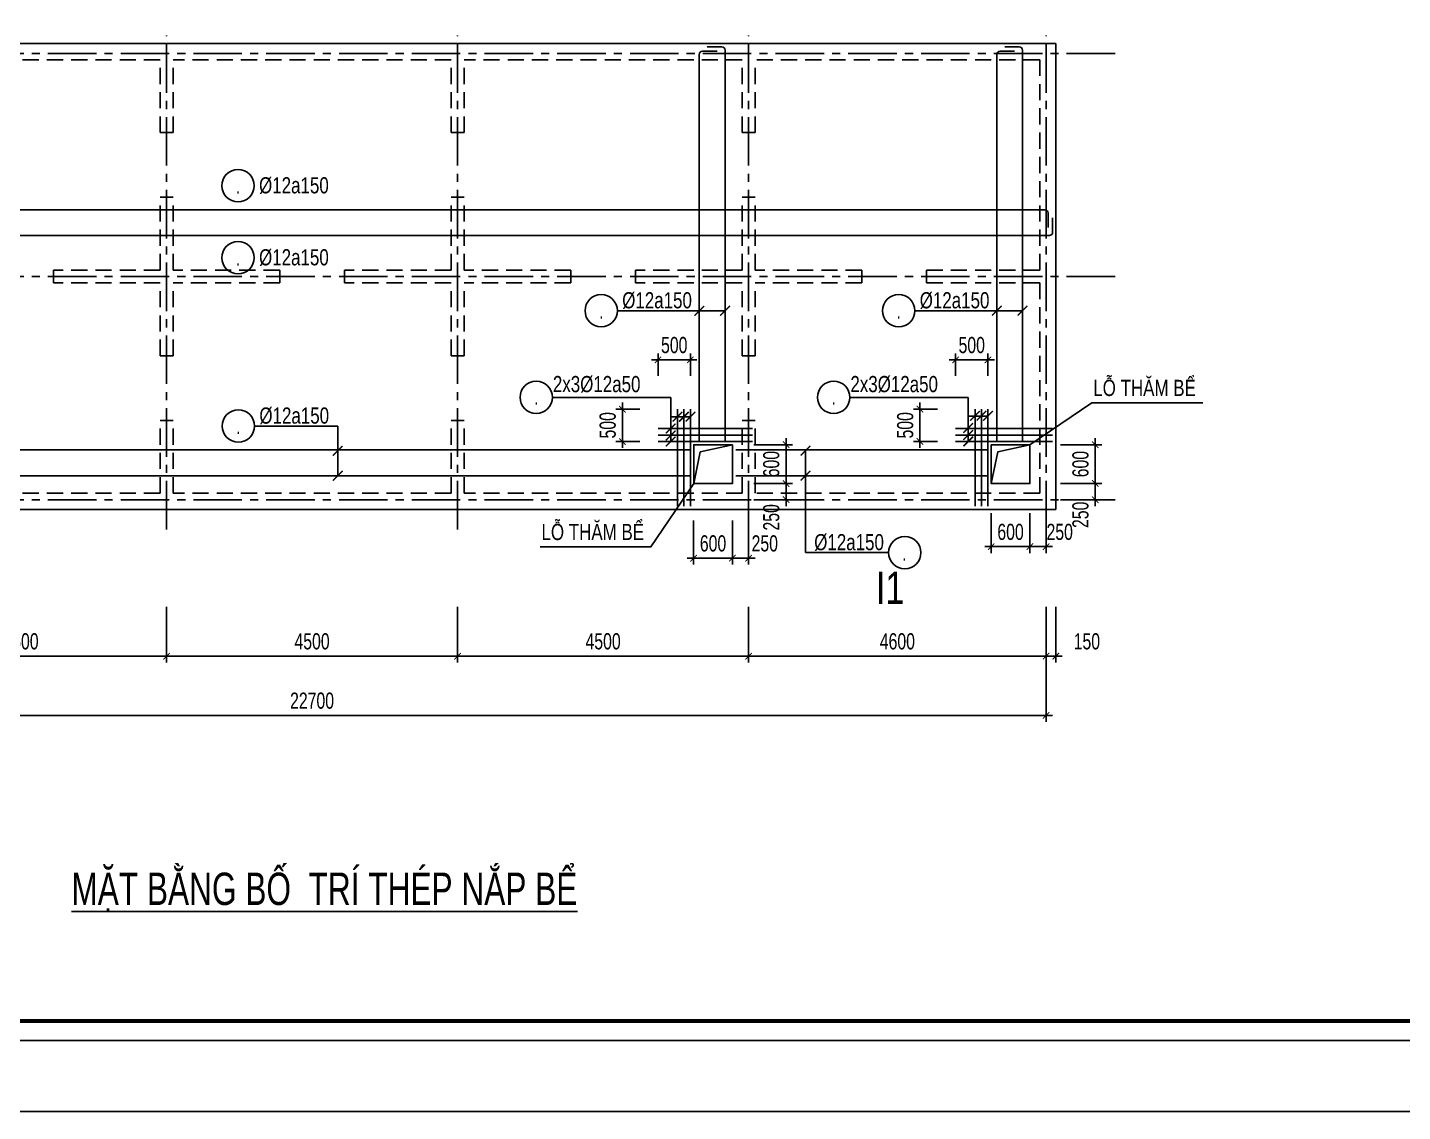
# Model space of a CAD drawing. Header units: millimetres. Extents: x -743195 to -406795, y -426565 to -367165.
# Drawn here: x -724439 to -703179, y -426565 to -409809 of the extents above; entities that cross this region are included whole.
import ezdxf
from ezdxf.enums import TextEntityAlignment as Align

# ---------------------------------------------------------------- set-up
doc = ezdxf.new("R2010")
doc.units = ezdxf.units.MM
doc.header["$LTSCALE"] = 1000
doc.header["$MEASUREMENT"] = 0
doc.linetypes.add('CENTER2', pattern=[1.125, 0.75, -0.125, 0.125, -0.125])
doc.linetypes.add('HIDDEN', pattern=[0.375, 0.25, -0.125])
for name, color, linetype in [('004HIDDEN', 252, 'HIDDEN'), ('CDC-KHUNGTEN', 7, 'Continuous'), ('CDC.01.AXIS', 160, 'CENTER2'), ('CDC.02.DIM', 1, 'Continuous'), ('CDC.03.BORDER', 3, 'Continuous'), ('CDC.05.STEEL', 4, 'Continuous'), ('CDC.06.TEXT', 2, 'Continuous'), ('CDC.14.STEELNUM', 3, 'Continuous'), ('CDC.16.BIGTEXT', 6, 'Continuous'), ('KCS_CHI', 1, 'Continuous')]:
    doc.layers.add(name, color=color, linetype=linetype)
doc.styles.add('ARIAL', font='arial.ttf', dxfattribs={"width": 0.7})
doc.styles.add('KCS_SMTEXT', font='arial.ttf', dxfattribs={"width": 0.7})
doc.dimstyles.new('100', dxfattribs={"dimscale": 100, "dimtxt": 2.5, "dimasz": 1, "dimexe": 1, "dimexo": 0, "dimgap": 1, "dimtad": 1, "dimdec": 0, "dimdsep": 46, "dimtxsty": 'ARIAL', "dimblk": 'ARCHTICK', "dimcen": 1, "dimdle": 1, "dimclrd": 1, "dimclre": 1, "dimclrt": 2, "dimadec": 0, "dimazin": 0, "dimtfac": 0.00072, "dimtdec": 0, "dimtix": 1, "dimtmove": 2, "dimatfit": 3, "dimldrblk": 'ARCHTICK', "dimfxl": 1, "dimtolj": 1, "dimarcsym": 0})

# ---------------------------------------------------------------- blocks, each defined once
blk = doc.blocks.new('_ArchTick')
at = {"color": 0, "linetype": 'ByBlock', "const_width": 0.15}
blk.add_lwpolyline([(-0.5, -0.5), (0.5, 0.5)], dxfattribs=at)
blk = doc.blocks.new('*D83')
at = {"layer": 'CDC.02.DIM', "color": 1, "lineweight": -2, "transparency": 16777216}
for p, q in [((-726789, -418763), (-726789, -419627)), ((-722289, -418763), (-722289, -419627)), ((-726889, -419527), (-722189, -419527))]:
    blk.add_line(p, q, dxfattribs=at)
at = {"layer": 'Defpoints', "color": 0, "transparency": 16777216}
for p in [(-726789, -418763), (-722289, -418763), (-722289, -419527)]:
    blk.add_point(p, dxfattribs=at)
at = {"layer": 'CDC.02.DIM', "color": 1, "lineweight": -2, "transparency": 16777216, "xscale": 100, "yscale": 100, "zscale": 100, "rotation": 180}
blk.add_blockref('_ArchTick', (-726789, -419527), dxfattribs=at)
at = {"layer": 'CDC.02.DIM', "color": 1, "lineweight": -2, "transparency": 16777216, "xscale": 100, "yscale": 100, "zscale": 100}
blk.add_blockref('_ArchTick', (-722289, -419527), dxfattribs=at)
at = {"layer": 'CDC.02.DIM', "color": 2, "transparency": 16777216, "insert": (-724539, -419299), "char_height": 250, "attachment_point": 5, "style": 'ARIAL'}
blk.add_mtext('\\A1;4500', dxfattribs=at)
blk = doc.blocks.new('*D84')
at = {"layer": 'CDC.02.DIM', "color": 1, "lineweight": -2, "transparency": 16777216}
for p, q in [((-722289, -418763), (-722289, -419627)), ((-717789, -418763), (-717789, -419627)), ((-722389, -419527), (-717689, -419527))]:
    blk.add_line(p, q, dxfattribs=at)
at = {"layer": 'Defpoints', "color": 0, "transparency": 16777216}
for p in [(-722289, -418763), (-717789, -418763), (-717789, -419527)]:
    blk.add_point(p, dxfattribs=at)
at = {"layer": 'CDC.02.DIM', "color": 1, "lineweight": -2, "transparency": 16777216, "xscale": 100, "yscale": 100, "zscale": 100, "rotation": 180}
blk.add_blockref('_ArchTick', (-722289, -419527), dxfattribs=at)
at = {"layer": 'CDC.02.DIM', "color": 1, "lineweight": -2, "transparency": 16777216, "xscale": 100, "yscale": 100, "zscale": 100}
blk.add_blockref('_ArchTick', (-717789, -419527), dxfattribs=at)
at = {"layer": 'CDC.02.DIM', "color": 2, "transparency": 16777216, "insert": (-720039, -419299), "char_height": 250, "attachment_point": 5, "style": 'ARIAL'}
blk.add_mtext('\\A1;4500', dxfattribs=at)
blk = doc.blocks.new('*D85')
at = {"layer": 'CDC.02.DIM', "color": 1, "lineweight": -2, "transparency": 16777216}
for p, q in [((-717789, -418763), (-717789, -419627)), ((-713289, -418763), (-713289, -419627)), ((-717889, -419527), (-713189, -419527))]:
    blk.add_line(p, q, dxfattribs=at)
at = {"layer": 'Defpoints', "color": 0, "transparency": 16777216}
for p in [(-717789, -418763), (-713289, -418763), (-713289, -419527)]:
    blk.add_point(p, dxfattribs=at)
at = {"layer": 'CDC.02.DIM', "color": 1, "lineweight": -2, "transparency": 16777216, "xscale": 100, "yscale": 100, "zscale": 100, "rotation": 180}
blk.add_blockref('_ArchTick', (-717789, -419527), dxfattribs=at)
at = {"layer": 'CDC.02.DIM', "color": 1, "lineweight": -2, "transparency": 16777216, "xscale": 100, "yscale": 100, "zscale": 100}
blk.add_blockref('_ArchTick', (-713289, -419527), dxfattribs=at)
at = {"layer": 'CDC.02.DIM', "color": 2, "transparency": 16777216, "insert": (-715539, -419299), "char_height": 250, "attachment_point": 5, "style": 'ARIAL'}
blk.add_mtext('\\A1;4500', dxfattribs=at)
blk = doc.blocks.new('*D86')
at = {"layer": 'CDC.02.DIM', "color": 1, "lineweight": -2, "transparency": 16777216}
for p, q in [((-713289, -418763), (-713289, -419627)), ((-708689, -418763), (-708689, -419627)), ((-713389, -419527), (-708589, -419527))]:
    blk.add_line(p, q, dxfattribs=at)
at = {"layer": 'Defpoints', "color": 0, "transparency": 16777216}
for p in [(-713289, -418763), (-708689, -418763), (-708689, -419527)]:
    blk.add_point(p, dxfattribs=at)
at = {"layer": 'CDC.02.DIM', "color": 1, "lineweight": -2, "transparency": 16777216, "xscale": 100, "yscale": 100, "zscale": 100, "rotation": 180}
blk.add_blockref('_ArchTick', (-713289, -419527), dxfattribs=at)
at = {"layer": 'CDC.02.DIM', "color": 1, "lineweight": -2, "transparency": 16777216, "xscale": 100, "yscale": 100, "zscale": 100}
blk.add_blockref('_ArchTick', (-708689, -419527), dxfattribs=at)
at = {"layer": 'CDC.02.DIM', "color": 2, "transparency": 16777216, "insert": (-710989, -419299), "char_height": 250, "attachment_point": 5, "style": 'ARIAL'}
blk.add_mtext('\\A1;4600', dxfattribs=at)
blk = doc.blocks.new('*D87')
at = {"layer": 'CDC.02.DIM', "color": 1, "lineweight": -2, "transparency": 16777216}
for p, q in [((-731389, -418763), (-731389, -420544)), ((-708689, -418763), (-708689, -420544)), ((-731489, -420444), (-708589, -420444))]:
    blk.add_line(p, q, dxfattribs=at)
at = {"layer": 'Defpoints', "color": 0, "transparency": 16777216}
for p in [(-731389, -418763), (-708689, -418763), (-708689, -420444)]:
    blk.add_point(p, dxfattribs=at)
at = {"layer": 'CDC.02.DIM', "color": 1, "lineweight": -2, "transparency": 16777216, "xscale": 100, "yscale": 100, "zscale": 100, "rotation": 180}
blk.add_blockref('_ArchTick', (-731389, -420444), dxfattribs=at)
at = {"layer": 'CDC.02.DIM', "color": 1, "lineweight": -2, "transparency": 16777216, "xscale": 100, "yscale": 100, "zscale": 100}
blk.add_blockref('_ArchTick', (-708689, -420444), dxfattribs=at)
at = {"layer": 'CDC.02.DIM', "color": 2, "transparency": 16777216, "insert": (-720039, -420216), "char_height": 250, "attachment_point": 5, "style": 'ARIAL'}
blk.add_mtext('\\A1;22700', dxfattribs=at)
blk = doc.blocks.new('*D88')
at = {"layer": 'CDC.02.DIM', "color": 1, "lineweight": -2, "transparency": 16777216}
for p, q in [((-708689, -418763), (-708689, -419627)), ((-708539, -418763), (-708539, -419627)), ((-708689, -419527), (-708789, -419527)), ((-708689, -419527), (-708539, -419527)), ((-708539, -419527), (-708439, -419527))]:
    blk.add_line(p, q, dxfattribs=at)
at = {"layer": 'Defpoints', "color": 0, "transparency": 16777216}
for p in [(-708689, -418763), (-708539, -418763), (-708539, -419527)]:
    blk.add_point(p, dxfattribs=at)
at = {"layer": 'CDC.02.DIM', "color": 1, "lineweight": -2, "transparency": 16777216, "xscale": 100, "yscale": 100, "zscale": 100}
blk.add_blockref('_ArchTick', (-708689, -419527), dxfattribs=at)
at = {"layer": 'CDC.02.DIM', "color": 1, "lineweight": -2, "transparency": 16777216, "xscale": 100, "yscale": 100, "zscale": 100, "rotation": 180}
blk.add_blockref('_ArchTick', (-708539, -419527), dxfattribs=at)
at = {"layer": 'CDC.02.DIM', "color": 2, "transparency": 16777216, "insert": (-708059, -419299), "char_height": 250, "attachment_point": 5, "style": 'ARIAL'}
blk.add_mtext('\\A1;150', dxfattribs=at)
blk = doc.blocks.new('*D92')
at = {"layer": 'CDC.02.DIM', "color": 1, "lineweight": -2, "transparency": 16777216}
for p, q in [((-710089, -414947), (-710189, -414947)), ((-710089, -415192), (-710089, -414847)), ((-710089, -414947), (-709589, -414947)), ((-709589, -415192), (-709589, -414847)), ((-709589, -414947), (-709489, -414947))]:
    blk.add_line(p, q, dxfattribs=at)
at = {"layer": 'Defpoints', "color": 0, "transparency": 16777216}
for p in [(-709589, -414947), (-710089, -415192), (-709589, -415192)]:
    blk.add_point(p, dxfattribs=at)
at = {"layer": 'CDC.02.DIM', "color": 1, "lineweight": -2, "transparency": 16777216, "xscale": 100, "yscale": 100, "zscale": 100}
blk.add_blockref('_ArchTick', (-710089, -414947), dxfattribs=at)
at = {"layer": 'CDC.02.DIM', "color": 1, "lineweight": -2, "transparency": 16777216, "xscale": 100, "yscale": 100, "zscale": 100, "rotation": 180}
blk.add_blockref('_ArchTick', (-709589, -414947), dxfattribs=at)
at = {"layer": 'CDC.02.DIM', "color": 2, "transparency": 16777216, "insert": (-709839, -414719), "char_height": 250, "attachment_point": 5, "style": 'ARIAL'}
blk.add_mtext('\\A1;500', dxfattribs=at)
blk = doc.blocks.new('*D93')
at = {"layer": 'CDC.02.DIM', "color": 1, "lineweight": -2, "transparency": 16777216}
for p, q in [((-710640, -415708), (-710640, -415608)), ((-710371, -415708), (-710740, -415708)), ((-710640, -415708), (-710640, -416208)), ((-710371, -416208), (-710740, -416208)), ((-710640, -416208), (-710640, -416308))]:
    blk.add_line(p, q, dxfattribs=at)
at = {"layer": 'Defpoints', "color": 0, "transparency": 16777216}
for p in [(-710371, -415708), (-710640, -416208), (-710371, -416208)]:
    blk.add_point(p, dxfattribs=at)
at = {"layer": 'CDC.02.DIM', "color": 1, "lineweight": -2, "transparency": 16777216, "xscale": 100, "yscale": 100, "zscale": 100}
for p, rotation in [((-710640, -415708), 270), ((-710640, -416208), 90)]:
    blk.add_blockref('_ArchTick', p, dxfattribs=dict(at, rotation=rotation))
at = {"layer": 'CDC.02.DIM', "color": 2, "transparency": 16777216, "insert": (-710867, -415958), "char_height": 250, "attachment_point": 5, "rotation": 90, "style": 'ARIAL'}
blk.add_mtext('\\A1;500', dxfattribs=at)
blk = doc.blocks.new('*D342')
at = {"layer": 'CDC.02.DIM', "color": 1, "lineweight": -2, "transparency": 16777216}
for p, q in [((-714689, -414947), (-714789, -414947)), ((-714689, -415192), (-714689, -414847)), ((-714689, -414947), (-714189, -414947)), ((-714189, -415192), (-714189, -414847)), ((-714189, -414947), (-714089, -414947))]:
    blk.add_line(p, q, dxfattribs=at)
at = {"layer": 'Defpoints', "color": 0, "transparency": 16777216}
for p in [(-714189, -414947), (-714689, -415192), (-714189, -415192)]:
    blk.add_point(p, dxfattribs=at)
at = {"layer": 'CDC.02.DIM', "color": 1, "lineweight": -2, "transparency": 16777216, "xscale": 100, "yscale": 100, "zscale": 100}
blk.add_blockref('_ArchTick', (-714689, -414947), dxfattribs=at)
at = {"layer": 'CDC.02.DIM', "color": 1, "lineweight": -2, "transparency": 16777216, "xscale": 100, "yscale": 100, "zscale": 100, "rotation": 180}
blk.add_blockref('_ArchTick', (-714189, -414947), dxfattribs=at)
at = {"layer": 'CDC.02.DIM', "color": 2, "transparency": 16777216, "insert": (-714439, -414719), "char_height": 250, "attachment_point": 5, "style": 'ARIAL'}
blk.add_mtext('\\A1;500', dxfattribs=at)
blk = doc.blocks.new('*D343')
at = {"layer": 'CDC.02.DIM', "color": 1, "lineweight": -2, "transparency": 16777216}
for p, q in [((-715240, -415708), (-715240, -415608)), ((-714971, -415708), (-715340, -415708)), ((-715240, -415708), (-715240, -416208)), ((-714971, -416208), (-715340, -416208)), ((-715240, -416208), (-715240, -416308))]:
    blk.add_line(p, q, dxfattribs=at)
at = {"layer": 'Defpoints', "color": 0, "transparency": 16777216}
for p in [(-714971, -415708), (-715240, -416208), (-714971, -416208)]:
    blk.add_point(p, dxfattribs=at)
at = {"layer": 'CDC.02.DIM', "color": 1, "lineweight": -2, "transparency": 16777216, "xscale": 100, "yscale": 100, "zscale": 100}
for p, rotation in [((-715240, -415708), 270), ((-715240, -416208), 90)]:
    blk.add_blockref('_ArchTick', p, dxfattribs=dict(at, rotation=rotation))
at = {"layer": 'CDC.02.DIM', "color": 2, "transparency": 16777216, "insert": (-715467, -415958), "char_height": 250, "attachment_point": 5, "rotation": 90, "style": 'ARIAL'}
blk.add_mtext('\\A1;500', dxfattribs=at)
blk = doc.blocks.new('KHUNG A1')
at = {"layer": 'CDC-KHUNGTEN', "color": 8}
blk.add_lwpolyline([(10368.18, 709.17), (10447.22, 709.17), (10447.22, 1281.17), (9647.22, 1281.17), (9647.22, 709.17), (10368.18, 709.17)], dxfattribs=at)
at = {"layer": 'CDC-KHUNGTEN', "color": 255, "lineweight": 60}
blk.add_lwpolyline([(10366.22, 712.17), (10366.22, 1278.17), (9650.22, 1278.17), (9650.22, 712.17), (10366.22, 712.17)], close=True, dxfattribs=at)
at = {"layer": 'Defpoints', "color": 1, "ltscale": 0.2}
blk.add_lwpolyline([(9617.22, 698.17), (9617.22, 1292.17), (10458.22, 1292.17), (10458.22, 698.17), (9617.22, 698.17)], close=True, dxfattribs=at)
blk = doc.blocks.new('*D421')
at = {"layer": 'CDC.02.DIM', "color": 1, "linetype": 'Continuous', "lineweight": -2, "transparency": 16777216}
for p, q in [((-708465, -416858), (-707829, -416858)), ((-707929, -417208), (-707929, -416758)), ((-708465, -417108), (-707829, -417108))]:
    blk.add_line(p, q, dxfattribs=at)
at = {"layer": 'Defpoints', "color": 0, "transparency": 16777216}
for p in [(-708465, -416858), (-707929, -416858), (-708465, -417108)]:
    blk.add_point(p, dxfattribs=at)
at = {"layer": 'CDC.02.DIM', "color": 1, "lineweight": -2, "transparency": 16777216, "xscale": 100, "yscale": 100, "zscale": 100}
for p, rotation in [((-707929, -416858), 90), ((-707929, -417108), 270)]:
    blk.add_blockref('_ArchTick', p, dxfattribs=dict(at, rotation=rotation))
at = {"layer": 'CDC.02.DIM', "color": 2, "transparency": 16777216, "insert": (-708157, -417342), "char_height": 250, "attachment_point": 5, "rotation": 90, "style": 'ARIAL'}
blk.add_mtext('\\A1;250', dxfattribs=at)
blk = doc.blocks.new('*D422')
at = {"layer": 'CDC.02.DIM', "color": 1, "linetype": 'Continuous', "lineweight": -2, "transparency": 16777216}
for p, q in [((-708465, -416258), (-707829, -416258)), ((-707929, -416958), (-707929, -416158)), ((-708465, -416858), (-707829, -416858))]:
    blk.add_line(p, q, dxfattribs=at)
at = {"layer": 'Defpoints', "color": 0, "transparency": 16777216}
for p in [(-708465, -416258), (-707929, -416258), (-708465, -416858)]:
    blk.add_point(p, dxfattribs=at)
at = {"layer": 'CDC.02.DIM', "color": 1, "lineweight": -2, "transparency": 16777216, "xscale": 100, "yscale": 100, "zscale": 100}
for p, rotation in [((-707929, -416258), 90), ((-707929, -416858), 270)]:
    blk.add_blockref('_ArchTick', p, dxfattribs=dict(at, rotation=rotation))
at = {"layer": 'CDC.02.DIM', "color": 2, "transparency": 16777216, "insert": (-708157, -416558), "char_height": 250, "attachment_point": 5, "rotation": 90, "style": 'ARIAL'}
blk.add_mtext('\\A1;600', dxfattribs=at)
blk = doc.blocks.new('*D423')
at = {"layer": 'CDC.02.DIM', "color": 1, "linetype": 'Continuous', "lineweight": -2, "transparency": 16777216}
for p, q in [((-708939, -417318), (-708939, -417934)), ((-708689, -417318), (-708689, -417934)), ((-708589, -417834), (-709039, -417834))]:
    blk.add_line(p, q, dxfattribs=at)
at = {"layer": 'Defpoints', "color": 0, "transparency": 16777216}
for p in [(-708939, -417318), (-708689, -417318), (-708939, -417834)]:
    blk.add_point(p, dxfattribs=at)
at = {"layer": 'CDC.02.DIM', "color": 1, "lineweight": -2, "transparency": 16777216, "xscale": 100, "yscale": 100, "zscale": 100, "rotation": 180}
blk.add_blockref('_ArchTick', (-708939, -417834), dxfattribs=at)
at = {"layer": 'CDC.02.DIM', "color": 1, "lineweight": -2, "transparency": 16777216, "xscale": 100, "yscale": 100, "zscale": 100}
blk.add_blockref('_ArchTick', (-708689, -417834), dxfattribs=at)
at = {"layer": 'CDC.02.DIM', "color": 2, "transparency": 16777216, "insert": (-708479, -417607), "char_height": 250, "attachment_point": 5, "style": 'ARIAL'}
blk.add_mtext('\\A1;250', dxfattribs=at)
blk = doc.blocks.new('*D424')
at = {"layer": 'CDC.02.DIM', "color": 1, "linetype": 'Continuous', "lineweight": -2, "transparency": 16777216}
for p, q in [((-709539, -417318), (-709539, -417934)), ((-708939, -417318), (-708939, -417934)), ((-708839, -417834), (-709639, -417834))]:
    blk.add_line(p, q, dxfattribs=at)
at = {"layer": 'Defpoints', "color": 0, "transparency": 16777216}
for p in [(-709539, -417318), (-708939, -417318), (-709539, -417834)]:
    blk.add_point(p, dxfattribs=at)
at = {"layer": 'CDC.02.DIM', "color": 1, "lineweight": -2, "transparency": 16777216, "xscale": 100, "yscale": 100, "zscale": 100, "rotation": 180}
blk.add_blockref('_ArchTick', (-709539, -417834), dxfattribs=at)
at = {"layer": 'CDC.02.DIM', "color": 1, "lineweight": -2, "transparency": 16777216, "xscale": 100, "yscale": 100, "zscale": 100}
blk.add_blockref('_ArchTick', (-708939, -417834), dxfattribs=at)
at = {"layer": 'CDC.02.DIM', "color": 2, "transparency": 16777216, "insert": (-709239, -417607), "char_height": 250, "attachment_point": 5, "style": 'ARIAL'}
blk.add_mtext('\\A1;600', dxfattribs=at)
blk = doc.blocks.new('*D425')
at = {"layer": 'CDC.01.AXIS', "color": 1, "linetype": 'Continuous', "lineweight": -2, "transparency": 16777216}
for p, q in [((-713539, -417428), (-713539, -418112)), ((-713289, -417428), (-713289, -418112)), ((-713189, -418012), (-713639, -418012))]:
    blk.add_line(p, q, dxfattribs=at)
at = {"layer": 'Defpoints', "color": 0, "transparency": 16777216}
for p in [(-713539, -417428), (-713289, -417428), (-713539, -418012)]:
    blk.add_point(p, dxfattribs=at)
at = {"layer": 'CDC.01.AXIS', "color": 1, "lineweight": -2, "transparency": 16777216, "xscale": 100, "yscale": 100, "zscale": 100, "rotation": 180}
blk.add_blockref('_ArchTick', (-713539, -418012), dxfattribs=at)
at = {"layer": 'CDC.01.AXIS', "color": 1, "lineweight": -2, "transparency": 16777216, "xscale": 100, "yscale": 100, "zscale": 100}
blk.add_blockref('_ArchTick', (-713289, -418012), dxfattribs=at)
at = {"layer": 'CDC.01.AXIS', "color": 2, "transparency": 16777216, "insert": (-713039, -417785), "char_height": 250, "attachment_point": 5, "style": 'ARIAL'}
blk.add_mtext('\\A1;250', dxfattribs=at)
blk = doc.blocks.new('*D426')
at = {"layer": 'CDC.01.AXIS', "color": 1, "linetype": 'Continuous', "lineweight": -2, "transparency": 16777216}
for p, q in [((-714139, -417428), (-714139, -418112)), ((-713539, -417428), (-713539, -418112)), ((-713439, -418012), (-714239, -418012))]:
    blk.add_line(p, q, dxfattribs=at)
at = {"layer": 'Defpoints', "color": 0, "transparency": 16777216}
for p in [(-714139, -417428), (-713539, -417428), (-714139, -418012)]:
    blk.add_point(p, dxfattribs=at)
at = {"layer": 'CDC.01.AXIS', "color": 1, "lineweight": -2, "transparency": 16777216, "xscale": 100, "yscale": 100, "zscale": 100, "rotation": 180}
blk.add_blockref('_ArchTick', (-714139, -418012), dxfattribs=at)
at = {"layer": 'CDC.01.AXIS', "color": 1, "lineweight": -2, "transparency": 16777216, "xscale": 100, "yscale": 100, "zscale": 100}
blk.add_blockref('_ArchTick', (-713539, -418012), dxfattribs=at)
at = {"layer": 'CDC.01.AXIS', "color": 2, "transparency": 16777216, "insert": (-713839, -417785), "char_height": 250, "attachment_point": 5, "style": 'ARIAL'}
blk.add_mtext('\\A1;600', dxfattribs=at)
blk = doc.blocks.new('*D427')
at = {"layer": 'CDC.01.AXIS', "color": 1, "linetype": 'Continuous', "lineweight": -2, "transparency": 16777216}
for p, q in [((-713207, -416858), (-712610, -416858)), ((-712710, -417208), (-712710, -416758)), ((-713207, -417108), (-712610, -417108))]:
    blk.add_line(p, q, dxfattribs=at)
at = {"layer": 'Defpoints', "color": 0, "transparency": 16777216}
for p in [(-713207, -416858), (-712710, -416858), (-713207, -417108)]:
    blk.add_point(p, dxfattribs=at)
at = {"layer": 'CDC.01.AXIS', "color": 1, "lineweight": -2, "transparency": 16777216, "xscale": 100, "yscale": 100, "zscale": 100}
for p, rotation in [((-712710, -416858), 90), ((-712710, -417108), 270)]:
    blk.add_blockref('_ArchTick', p, dxfattribs=dict(at, rotation=rotation))
at = {"layer": 'CDC.01.AXIS', "color": 2, "transparency": 16777216, "insert": (-712938, -417381), "char_height": 250, "attachment_point": 5, "rotation": 90, "style": 'ARIAL'}
blk.add_mtext('\\A1;250', dxfattribs=at)
blk = doc.blocks.new('*D428')
at = {"layer": 'CDC.01.AXIS', "color": 1, "linetype": 'Continuous', "lineweight": -2, "transparency": 16777216}
for p, q in [((-713207, -416258), (-712610, -416258)), ((-712710, -416958), (-712710, -416158)), ((-713207, -416858), (-712610, -416858))]:
    blk.add_line(p, q, dxfattribs=at)
at = {"layer": 'Defpoints', "color": 0, "transparency": 16777216}
for p in [(-713207, -416258), (-712710, -416258), (-713207, -416858)]:
    blk.add_point(p, dxfattribs=at)
at = {"layer": 'CDC.01.AXIS', "color": 1, "lineweight": -2, "transparency": 16777216, "xscale": 100, "yscale": 100, "zscale": 100}
for p, rotation in [((-712710, -416258), 90), ((-712710, -416858), 270)]:
    blk.add_blockref('_ArchTick', p, dxfattribs=dict(at, rotation=rotation))
at = {"layer": 'CDC.01.AXIS', "color": 2, "transparency": 16777216, "insert": (-712938, -416558), "char_height": 250, "attachment_point": 5, "rotation": 90, "style": 'ARIAL'}
blk.add_mtext('\\A1;600', dxfattribs=at)

msp = doc.modelspace()

# ---------------------------------------------------------------- linework, layer by layer
at = {"layer": '004HIDDEN'}
for p, q in [((-722388.5, -410308.2), (-726688.5, -410308.2)), ((-722388.5, -411433.2), (-722388.5, -410308.2)), ((-722188.5, -411433.2), (-722188.5, -410308.2)), ((-717888.5, -410308.2), (-722188.5, -410308.2)), ((-717888.5, -411433.2), (-717888.5, -410308.2)), ((-713388.5, -410308.2), (-717688.5, -410308.2)), ((-717688.5, -411433.2), (-717688.5, -410308.2)), ((-713388.5, -411433.2), (-713388.5, -410308.2)), ((-708788.5, -410308.2), (-713188.5, -410308.2)), ((-713188.5, -411433.2), (-713188.5, -410308.2)), ((-708788.5, -413558.2), (-708788.5, -410308.2)), ((-722388.5, -413558.2), (-722388.5, -412433.2)), ((-722188.5, -413558.2), (-722188.5, -412433.2)), ((-717888.5, -413558.2), (-717888.5, -412433.2)), ((-717688.5, -413558.2), (-717688.5, -412433.2)), ((-713388.5, -413558.2), (-713388.5, -412433.2)), ((-713188.5, -413558.2), (-713188.5, -412433.2)), ((-722388.5, -413558.2), (-724038.5, -413558.2)), ((-724038.5, -413758.2), (-724038.5, -413558.2)), ((-720538.5, -413558.2), (-722188.5, -413558.2)), ((-720538.5, -413758.2), (-720538.5, -413558.2)), ((-717888.5, -413558.2), (-719538.5, -413558.2)), ((-719538.5, -413758.2), (-719538.5, -413558.2)), ((-716038.5, -413558.2), (-717688.5, -413558.2)), ((-716038.5, -413758.2), (-716038.5, -413558.2)), ((-713388.5, -413558.2), (-715038.5, -413558.2)), ((-715038.5, -413758.2), (-715038.5, -413558.2)), ((-711538.5, -413558.2), (-713188.5, -413558.2)), ((-711538.5, -413758.2), (-711538.5, -413558.2)), ((-708788.5, -413558.2), (-710538.5, -413558.2)), ((-710538.5, -413758.2), (-710538.5, -413558.2)), ((-722388.5, -413758.2), (-724038.5, -413758.2)), ((-722388.5, -414883.2), (-722388.5, -413758.2)), ((-722188.5, -414883.2), (-722188.5, -413758.2)), ((-720538.5, -413758.2), (-722188.5, -413758.2)), ((-717888.5, -413758.2), (-719538.5, -413758.2)), ((-717888.5, -414883.2), (-717888.5, -413758.2)), ((-716038.5, -413758.2), (-717688.5, -413758.2)), ((-717688.5, -414883.2), (-717688.5, -413758.2)), ((-713388.5, -413758.2), (-715038.5, -413758.2)), ((-713388.5, -414883.2), (-713388.5, -413758.2)), ((-711538.5, -413758.2), (-713189, -413758.2)), ((-713188.5, -414883.2), (-713188.5, -413758.2)), ((-708788.5, -413758.2), (-710538.5, -413758.2)), ((-708788.5, -417008.2), (-708788.5, -413758.2)), ((-722388.5, -417008.2), (-722388.5, -415883.2)), ((-722188.5, -417008.2), (-722188.5, -415883.2)), ((-717888.5, -417008.2), (-717888.5, -415883.2)), ((-717688.5, -417008.2), (-717688.5, -415883.2)), ((-713388.5, -417008.2), (-713388.5, -415883.2)), ((-713188.5, -417008.2), (-713188.5, -415883.2)), ((-722388.5, -417008.2), (-726688.5, -417008.2)), ((-717888.5, -417008.2), (-722188.5, -417008.2)), ((-713388.5, -417008.2), (-717688.5, -417008.2)), ((-708788.5, -417008.2), (-713188.5, -417008.2))]:
    msp.add_line(p, q, dxfattribs=at)
at = {"layer": '004HIDDEN', "elevation": 0}
for points in [[(-722188.5, -411433.2), (-722388.5, -411433.2)], [(-717688.5, -411433.2), (-717888.5, -411433.2)], [(-713188.5, -411433.2), (-713388.5, -411433.2)], [(-722388.5, -412433.2), (-722188.5, -412433.2)], [(-717888.5, -412433.2), (-717688.5, -412433.2)], [(-713388.5, -412433.2), (-713188.5, -412433.2)], [(-722388.5, -414883.2), (-722188.5, -414883.2)], [(-717888.5, -414883.2), (-717688.5, -414883.2)], [(-713388.5, -414883.2), (-713188.5, -414883.2)], [(-722188.5, -415883.2), (-722388.5, -415883.2)], [(-717688.5, -415883.2), (-717888.5, -415883.2)], [(-713188.5, -415883.2), (-713388.5, -415883.2)]]:
    msp.add_lwpolyline(points, dxfattribs=at)
at = {"layer": 'CDC.01.AXIS'}
for p, q in [((-722288.5, -417568.8), (-722288.5, -409930.2)), ((-717788.5, -417568.8), (-717788.5, -409930.2)), ((-713288.5, -417568.8), (-713288.5, -409930.2)), ((-708688.5, -417568.8), (-708688.5, -409930.2)), ((-707622.2, -410208.2), (-731833, -410208.2)), ((-707622.2, -413658.2), (-731833, -413658.2)), ((-707622.2, -417108.2), (-731833, -417108.2))]:
    msp.add_line(p, q, dxfattribs=at)
at = {"layer": 'CDC.03.BORDER', "ltscale": 100}
for p, q in [((-708538.5, -410058.2), (-731538.5, -410058.2)), ((-708538.5, -417258.2), (-708538.5, -410058.2)), ((-708538.5, -417258.2), (-731538.5, -417258.2))]:
    msp.add_line(p, q, dxfattribs=at)
at = {"layer": 'CDC.03.BORDER', "linetype": 'ByBlock', "ltscale": 3, "elevation": 0}
for points in [[(-713538.5, -416258.2), (-714138.5, -416258.2), (-714138.5, -416858.2), (-713538.5, -416858.2)], [(-708938.5, -416258.2), (-709538.5, -416258.2), (-709538.5, -416858.2), (-708938.5, -416858.2)]]:
    msp.add_lwpolyline(points, close=True, dxfattribs=at)
at = {"layer": 'CDC.05.STEEL', "ltscale": 5}
for p, q in [((-714388.5, -415708.2), (-714388.5, -417208.2)), ((-714288.5, -415708.2), (-714288.5, -417208.2)), ((-714188.5, -415708.2), (-714188.5, -417208.2)), ((-709788.5, -415708.2), (-709788.5, -417208.2)), ((-709688.5, -415708.2), (-709688.5, -417208.2)), ((-709588.5, -415708.2), (-709588.5, -417208.2)), ((-713226.9, -416008.2), (-714688.5, -416008.2)), ((-713226.9, -416008.2), (-714688.5, -416008.2)), ((-708589.1, -416008.2), (-710088.5, -416008.2)), ((-708589.1, -416008.2), (-710088.5, -416008.2)), ((-713226.9, -416108.2), (-714688.5, -416108.2)), ((-713226.9, -416108.2), (-714688.5, -416108.2)), ((-713226.9, -416208.2), (-714688.5, -416208.2)), ((-713226.9, -416208.2), (-714688.5, -416208.2)), ((-708589.1, -416108.2), (-710088.5, -416108.2)), ((-708589.1, -416108.2), (-710088.5, -416108.2)), ((-708589.1, -416208.2), (-710088.5, -416208.2)), ((-708589.1, -416208.2), (-710088.5, -416208.2))]:
    msp.add_line(p, q, dxfattribs=at)
at = {"layer": 'CDC.05.STEEL', "linetype": 'HIDDEN', "ltscale": 1000, "elevation": 0}
for points in [[(-713776.4, -410177), (-714001.4, -410177), (-714020.6, -410180.8), (-714036.8, -410191.7), (-714047.6, -410207.9), (-714051.4, -410227), (-714051.4, -416208.2)], [(-709176.4, -410177), (-709401.4, -410177), (-709420.6, -410180.8), (-709436.8, -410191.7), (-709447.6, -410207.9), (-709451.4, -410227), (-709451.4, -416208.2)], [(-708657.3, -412902), (-708657.3, -412677), (-708661.1, -412657.9), (-708672, -412641.7), (-708688.2, -412630.8), (-708707.3, -412627), (-731438.5, -412627), (-731457.7, -412630.8), (-731473.9, -412641.7), (-731484.7, -412657.9), (-731488.5, -412677), (-731488.5, -412902)], [(-714188.5, -416338.8), (-731438.5, -416338.8), (-731457.7, -416342.6), (-731473.9, -416353.4), (-731484.7, -416369.6), (-731488.5, -416388.8), (-731488.5, -416613.8)], [(-709588.5, -416338.8), (-713488.5, -416338.8)]]:
    msp.add_lwpolyline(points, dxfattribs=at)
at = {"layer": 'CDC.05.STEEL', "ltscale": 5, "elevation": 0}
for points in [[(-713928.4, -410108.2), (-713703.4, -410108.2), (-713684.2, -410112), (-713668, -410122.9), (-713657.2, -410139.1), (-713653.4, -410158.2), (-713653.4, -416208.2)], [(-709328.4, -410108.2), (-709103.4, -410108.2), (-709084.2, -410112), (-709068, -410122.9), (-709057.2, -410139.1), (-709053.4, -410158.2), (-709053.4, -416208.2)], [(-708588.5, -412750.1), (-708588.5, -412975.1), (-708592.3, -412994.2), (-708603.2, -413010.4), (-708619.4, -413021.3), (-708638.5, -413025.1), (-731369.7, -413025.1), (-731388.9, -413021.3), (-731405.1, -413010.4), (-731415.9, -412994.2), (-731419.7, -412975.1), (-731419.7, -412750.1)], [(-714188.5, -416736.8), (-731369.7, -416736.8), (-731388.9, -416733), (-731405.1, -416722.2), (-731415.9, -416706), (-731419.7, -416686.8), (-731419.7, -416461.8)], [(-709588.5, -416736.8), (-713488.5, -416736.8)]]:
    msp.add_lwpolyline(points, dxfattribs=at)
at = {"layer": 'CDC.14.STEELNUM', "color": 1}
for centre in [(-721183.2, -412254), (-721183.2, -413366.9), (-715568.2, -414187), (-710968.2, -414187), (-716573.6, -415525.8), (-711973.6, -415525.8), (-721178.1, -415969.4), (-710874.1, -417926.4)]:
    msp.add_circle(centre, 250, dxfattribs=at)
at = {"layer": 'KCS_CHI', "color": 1}
for p, q in [((-715318.2, -414187), (-713653.4, -414187)), ((-710718.2, -414187), (-709053.4, -414187)), ((-720928.1, -415969.4), (-719642.3, -415969.4)), ((-719642.3, -415969.4), (-719642.3, -416736.8)), ((-712409.9, -417926.4), (-712409.9, -416338.8)), ((-711124.1, -417926.4), (-712409.9, -417926.4))]:
    msp.add_line(p, q, dxfattribs=at)
at = {"layer": 'KCS_CHI'}
for p, q in [((-716323.6, -415525.8), (-714493.7, -415525.8)), ((-714493.7, -416208.2), (-714493.7, -415525.8)), ((-711723.6, -415525.8), (-709893.7, -415525.8)), ((-709893.7, -416208.2), (-709893.7, -415525.8)), ((-714188.5, -415825.1), (-714493.7, -415825.1)), ((-709588.5, -415817.8), (-709893.7, -415817.8))]:
    msp.add_line(p, q, dxfattribs=at)
at = {"layer": 'KCS_CHI', "elevation": 0}
for points in [[(-706268, -415611.6), (-707981.8, -415611.6), (-708938.5, -416258.2)], [(-714138.5, -416858.2), (-714037.3, -416368.5), (-713538.5, -416258.2)], [(-709538.5, -416858.2), (-709437.3, -416368.5), (-708938.5, -416258.2)]]:
    msp.add_lwpolyline(points, dxfattribs=at)
at = {"layer": 'KCS_CHI'}
msp.add_lwpolyline([(-716513.5, -417838.4), (-714799.6, -417838.4), (-714138.5, -416858.2)], dxfattribs=at)

# ---------------------------------------------------------------- block references
at = {"xscale": 100, "yscale": 100, "zscale": 100}
msp.add_blockref('KHUNG A1', (-1704917.3, -496382.7), dxfattribs=at)
at = {"layer": 'KCS_CHI', "xscale": -150, "yscale": 150, "zscale": 100}
for p, rotation in [((-714051.4, -414187), 90), ((-713653.4, -414187), 90), ((-709451.4, -414187), 90), ((-709053.4, -414187), 90), ((-714388.5, -415825.1), 90), ((-714288.5, -415825.1), 90), ((-714188.5, -415825.1), 90), ((-709788.5, -415810.6), 90), ((-709688.5, -415810.6), 90), ((-709588.5, -415810.6), 90), ((-714493.7, -416008.2), 90), ((-714493.7, -416114.4), 90), ((-709893.7, -416001), 90), ((-709893.7, -416108.2), 90), ((-719642.3, -416353.1), 90), ((-714493.7, -416208.2), 90), ((-712409.9, -416351.1), 270), ((-709893.7, -416208.2), 90), ((-719642.3, -416736.8), 90), ((-712409.9, -416736.8), 270)]:
    msp.add_blockref('_ArchTick', p, dxfattribs=dict(at, rotation=rotation))

# ---------------------------------------------------------------- texts
at = {"layer": 'CDC.06.TEXT', "style": 'KCS_SMTEXT', "width": 0.75}
for s, p in [('%%C12a150', (-720858.4, -412373)), ('%%C12a150', (-720858.4, -413485.9)), ('%%C12a150', (-715243.4, -414150.2)), ('%%C12a150', (-710643.4, -414150.2)), ('2x3%%C12a50', (-716315.4, -415445.8)), ('2x3%%C12a50', (-711715.4, -415445.8)), ('%%C12a150', (-720853.3, -415932.6)), ('%%C12a150', (-712274.7, -417889.6))]:
    msp.add_text(s, height=250, dxfattribs=at).set_placement(p)
at = {"layer": 'CDC.06.TEXT', "color": 3, "style": 'KCS_SMTEXT', "width": 0.75}
for p in [(-707959.9, -415505.1), (-716491.6, -417731.9)]:
    msp.add_text('LỖ THĂM BỂ', height=250, dxfattribs=at).set_placement(p)
at = {"layer": 'CDC.06.TEXT', "color": 6, "style": 'KCS_SMTEXT', "width": 0.75}
msp.add_text('I1', height=500, dxfattribs=at).set_placement((-711320.4, -418720.4))
at = {"layer": 'CDC.14.STEELNUM', "style": 'KCS_SMTEXT', "width": 0.6}
for p in [(-721183.2, -412254), (-721183.2, -413366.9), (-715568.2, -414187), (-710968.2, -414187), (-716572.1, -415515.8), (-711972.1, -415515.8), (-721178.1, -415969.4), (-710880.4, -417927.4)]:
    msp.add_text('.', height=250, dxfattribs=at).set_placement(p, align=Align.MIDDLE_CENTER)
at = {"layer": 'CDC.16.BIGTEXT', "style": 'KCS_SMTEXT', "width": 0.7}
msp.add_text('%%UMẶT BẰNG BỐ  TRÍ THÉP NẮP BỂ', height=500, dxfattribs=at).set_placement((-719848.3, -423373.1), align=Align.CENTER)

# ---------------------------------------------------------------- dimensions: what is measured, and where the dimension line sits
at = {"layer": 'CDC.01.AXIS'}
dim = msp.add_linear_dim(base=(-712709.9, -416258.2), p1=(-713206.8, -416858.2), p2=(-713206.8, -416258.2), angle=90, dimstyle='100', override={"dimfxl": 7, "dimarcsym": 1}, dxfattribs=at)
dim.commit()
dim.dimension.update_dxf_attribs({"geometry": '*D428', "text_midpoint": (-712937.6, -416558.2)})
dim = msp.add_linear_dim(base=(-712709.9, -416858.2), p1=(-713206.8, -417108.2), p2=(-713206.8, -416858.2), angle=90, dimstyle='100', override={"dimfxl": 7, "dimarcsym": 1}, dxfattribs=at)
dim.commit()
dim.dimension.update_dxf_attribs({"geometry": '*D427', "text_midpoint": (-712937.6, -417381.1), "dimtype": 160})
dim = msp.add_linear_dim(base=(-714138.5, -418012.2), p1=(-713538.5, -417428.5), p2=(-714138.5, -417428.5), dimstyle='100', override={"dimfxl": 7, "dimarcsym": 1}, dxfattribs=at)
dim.commit()
dim.dimension.update_dxf_attribs({"geometry": '*D426', "text_midpoint": (-713838.5, -417784.5)})
dim = msp.add_linear_dim(base=(-713538.5, -418012.2), p1=(-713288.5, -417428.5), p2=(-713538.5, -417428.5), dimstyle='100', override={"dimfxl": 7, "dimarcsym": 1}, dxfattribs=at)
dim.commit()
dim.dimension.update_dxf_attribs({"geometry": '*D425', "text_midpoint": (-713039.4, -417784.5), "dimtype": 160})
at = {"layer": 'CDC.02.DIM'}
for base, p1, p2, picture, middle in [((-714188.5, -414947.1), (-714688.5, -415192), (-714188.5, -415192), '*D342', (-714438.5, -414719.5)), ((-709588.5, -414947.1), (-710088.5, -415192), (-709588.5, -415192), '*D92', (-709838.5, -414719.5)), ((-708688.5, -420444), (-731388.5, -418763.2), (-708688.5, -418763.2), '*D87', (-720038.5, -420216.3)), ((-722288.5, -419526.8), (-726788.5, -418763.2), (-722288.5, -418763.2), '*D83', (-724538.5, -419299.2)), ((-717788.5, -419526.8), (-722288.5, -418763.2), (-717788.5, -418763.2), '*D84', (-720038.5, -419299.2)), ((-713288.5, -419526.8), (-717788.5, -418763.2), (-713288.5, -418763.2), '*D85', (-715538.5, -419299.2)), ((-708688.5, -419526.8), (-713288.5, -418763.2), (-708688.5, -418763.2), '*D86', (-710988.5, -419299.2))]:
    dim = msp.add_linear_dim(base=base, p1=p1, p2=p2, dimstyle='100', dxfattribs=at)
    dim.commit()
    dim.dimension.update_dxf_attribs({"geometry": picture, "text_midpoint": middle})
for base, p1, p2, picture, middle in [((-715239.8, -416208.2), (-714971, -415708.2), (-714971, -416208.2), '*D343', (-715467.5, -415958.2)), ((-710639.8, -416208.2), (-710371, -415708.2), (-710371, -416208.2), '*D93', (-710867.5, -415958.2))]:
    dim = msp.add_linear_dim(base=base, p1=p1, p2=p2, angle=90, dimstyle='100', dxfattribs=at)
    dim.commit()
    dim.dimension.update_dxf_attribs({"geometry": picture, "text_midpoint": middle})
dim = msp.add_linear_dim(base=(-707929, -416258.2), p1=(-708464.9, -416858.2), p2=(-708464.9, -416258.2), angle=90, dimstyle='100', override={"dimfxl": 7, "dimarcsym": 1}, dxfattribs=at)
dim.commit()
dim.dimension.update_dxf_attribs({"geometry": '*D422', "text_midpoint": (-708156.6, -416558.2)})
dim = msp.add_linear_dim(base=(-707929, -416858.2), p1=(-708464.9, -417108.2), p2=(-708464.9, -416858.2), angle=90, dimstyle='100', override={"dimfxl": 7, "dimarcsym": 1}, dxfattribs=at)
dim.commit()
dim.dimension.update_dxf_attribs({"geometry": '*D421', "text_midpoint": (-708156.6, -417342.1), "dimtype": 160})
dim = msp.add_linear_dim(base=(-709538.5, -417834.4), p1=(-708938.5, -417318.5), p2=(-709538.5, -417318.5), dimstyle='100', override={"dimfxl": 7, "dimarcsym": 1}, dxfattribs=at)
dim.commit()
dim.dimension.update_dxf_attribs({"geometry": '*D424', "text_midpoint": (-709238.5, -417606.7)})
dim = msp.add_linear_dim(base=(-708938.5, -417834.4), p1=(-708688.5, -417318.5), p2=(-708938.5, -417318.5), dimstyle='100', override={"dimfxl": 7, "dimarcsym": 1}, dxfattribs=at)
dim.commit()
dim.dimension.update_dxf_attribs({"geometry": '*D423', "text_midpoint": (-708479.1, -417606.7), "dimtype": 160})
dim = msp.add_linear_dim(base=(-708538.5, -419526.8), p1=(-708688.5, -418763.2), p2=(-708538.5, -418763.2), dimstyle='100', dxfattribs=at)
dim.commit()
dim.dimension.update_dxf_attribs({"geometry": '*D88', "text_midpoint": (-708058.7, -419299.1), "dimtype": 160})

doc.saveas('drawing.dxf')
